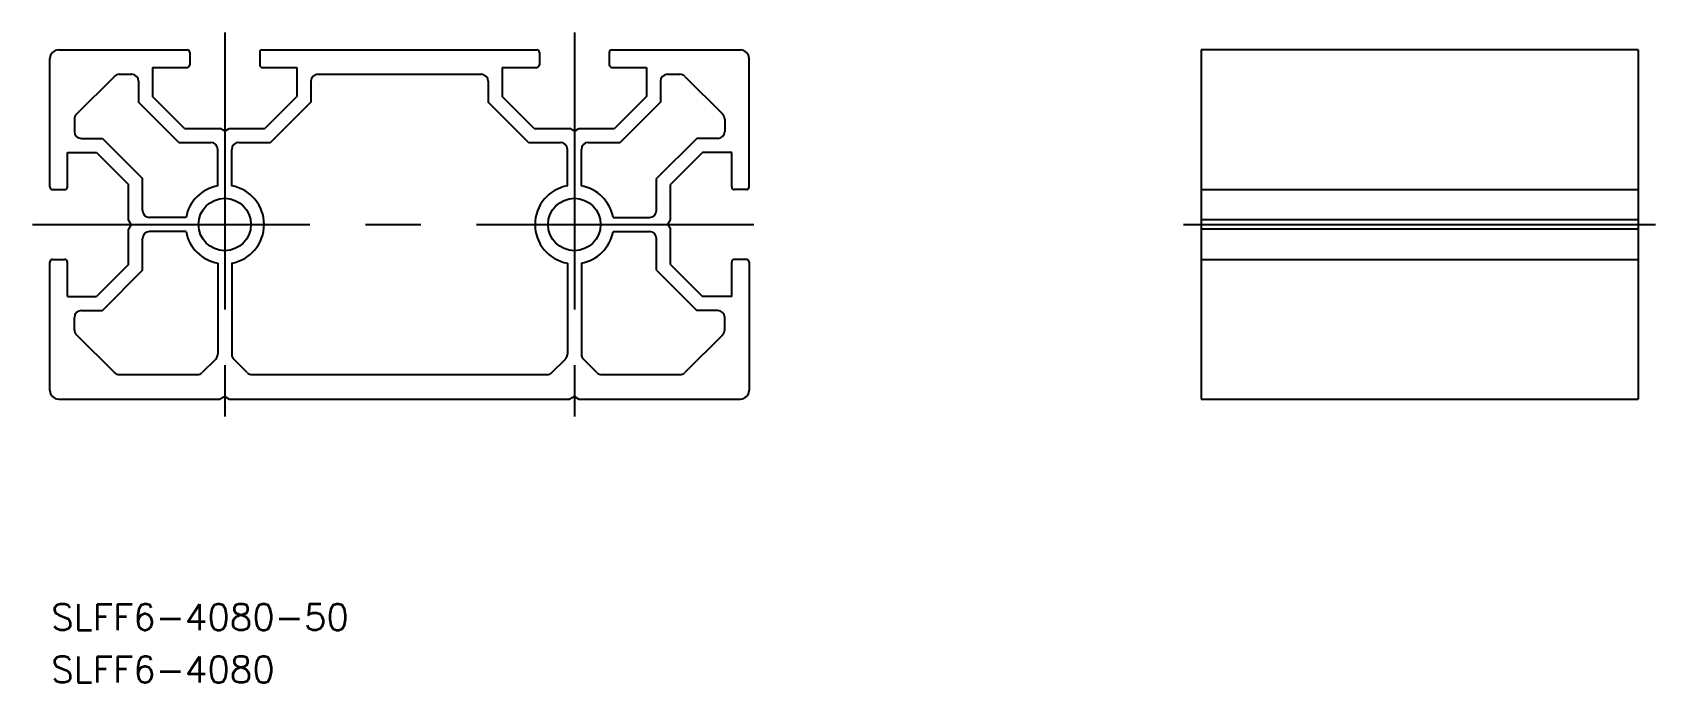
# Model space of a CAD drawing. Extents: x -42 to 144, y -52 to 22.
import ezdxf

# ---------------------------------------------------------------- set-up
doc = ezdxf.new("R2010")
doc.units = 0
doc.linetypes.add('CENTER', pattern=[50.8, 31.75, -6.35, 6.35, -6.35])
doc.layers.get('0').update_dxf_attribs({"linetype": 'CONTINUOUS'})
doc.layers.add('CENTER', color=1, linetype='CENTER')
doc.styles.get("Standard").update_dxf_attribs({"font": 'txt.shx', "height": 3, "bigfont": 'bigfont.shx'})

# ---------------------------------------------------------------- blocks, each defined once
blk = doc.blocks.new('*U5')
at = {"color": 7, "linetype": 'CONTINUOUS'}
blk.add_text('SLFF6-4080-50', height=3, dxfattribs=at).set_placement((-39.86, -46.47))
blk = doc.blocks.new('*U6')
at = {"color": 7, "linetype": 'CONTINUOUS'}
blk.add_text('SLFF6-4080', height=3, dxfattribs=at).set_placement((-39.86, -52.47))

msp = doc.modelspace()

# ---------------------------------------------------------------- linework, layer by layer
at = {"color": 7, "linetype": 'CONTINUOUS'}
for p, q in [((-40, 4.3), (-40, 19)), ((-39, 20), (-24.3, 20)), ((-24, 19.7), (-24, 18.3)), ((-16, 19.7), (-16, 18.3)), ((-15.7, 20), (15.7, 20)), ((16, 19.7), (16, 18.3)), ((24, 19.7), (24, 18.3)), ((24.3, 20), (39, 20)), ((40, 4.3), (40, 19)), ((141.7, 20), (91.7, 20)), ((91.7, 20), (91.7, -20)), ((141.7, 20), (141.7, -20)), ((-36.97, 12.63), (-32.63, 16.97)), ((-32.07, 17.2), (-30.65, 17.2)), ((-28.25, 18), (-24.3, 18)), ((-28.25, 18), (-28.25, 14.66)), ((-15.7, 18), (-11.75, 18)), ((-11.75, 18), (-11.75, 14.66)), ((-9.35, 17.2), (9.35, 17.2)), ((11.75, 18), (15.7, 18)), ((11.75, 18), (11.75, 14.66)), ((24.3, 18), (28.25, 18)), ((28.25, 18), (28.25, 14.66)), ((30.65, 17.2), (32.07, 17.2)), ((32.63, 16.97), (36.97, 12.63)), ((-29.85, 16.4), (-29.85, 14)), ((-10.15, 16.4), (-10.15, 14)), ((10.15, 16.4), (10.15, 14)), ((29.85, 16.4), (29.85, 14)), ((-25.25, 9.4), (-29.85, 14)), ((-24.59, 11), (-28.25, 14.66)), ((-11.75, 14.66), (-15.41, 11)), ((-10.15, 14), (-14.75, 9.4)), ((14.75, 9.4), (10.15, 14)), ((15.41, 11), (11.75, 14.66)), ((28.25, 14.66), (24.59, 11)), ((29.85, 14), (25.25, 9.4)), ((-37.2, 12.07), (-37.2, 10.65)), ((37.2, 12.07), (37.2, 10.65)), ((-36.4, 9.85), (-34, 9.85)), ((-34, 9.85), (-29.4, 5.25)), ((-25.25, 9.4), (-21.6, 9.4)), ((-24.59, 11), (-20.52, 11)), ((-20, 10.7), (-20.52, 11)), ((-20, 10.7), (-19.48, 11)), ((-19.48, 11), (-15.41, 11)), ((-18.4, 9.4), (-14.75, 9.4)), ((14.75, 9.4), (18.4, 9.4)), ((15.41, 11), (19.48, 11)), ((20, 10.7), (19.48, 11)), ((20, 10.7), (20.52, 11)), ((20.52, 11), (24.59, 11)), ((21.6, 9.4), (25.25, 9.4)), ((34, 9.85), (29.4, 5.25)), ((36.4, 9.85), (34, 9.85)), ((-38, 8.25), (-34.66, 8.25)), ((-38, 4.3), (-38, 8.25)), ((-34.66, 8.25), (-31, 4.59)), ((-20.8, 4.43), (-20.8, 8.6)), ((-19.2, 4.43), (-19.2, 8.6)), ((19.2, 4.43), (19.2, 8.6)), ((20.8, 4.43), (20.8, 8.6)), ((34.66, 8.25), (31, 4.59)), ((38, 8.25), (34.66, 8.25)), ((38, 4.3), (38, 8.25)), ((-39.7, 4), (-38.3, 4)), ((-31, 0.52), (-31, 4.59)), ((-29.4, 1.6), (-29.4, 5.25)), ((29.4, 1.6), (29.4, 5.25)), ((31, 0.52), (31, 4.59)), ((39.7, 4), (38.3, 4)), ((91.7, 4), (141.7, 4)), ((-30.7, 0), (-31, 0.52)), ((-30.7, 0), (-31, -0.52)), ((-24.43, 0.8), (-28.6, 0.8)), ((24.43, 0.8), (28.6, 0.8)), ((30.7, 0), (31, 0.52)), ((30.7, 0), (31, -0.52)), ((141.7, 0.52), (91.7, 0.52)), ((-31, -4.59), (-31, -0.52)), ((-29.4, -5.25), (-29.4, -1.6)), ((-24.43, -0.8), (-28.6, -0.8)), ((24.43, -0.8), (28.6, -0.8)), ((29.4, -5.25), (29.4, -1.6)), ((31, -4.59), (31, -0.52)), ((91.7, 0), (141.7, 0)), ((141.7, -0.52), (91.7, -0.52)), ((-40, -19), (-40, -4.3)), ((-39.7, -4), (-38.3, -4)), ((-38, -8.25), (-38, -4.3)), ((-31, -4.59), (-34.66, -8.25)), ((-29.4, -5.25), (-34, -9.85)), ((-20.8, -4.43), (-20.8, -14.87)), ((-19.2, -4.43), (-19.2, -14.87)), ((19.2, -4.43), (19.2, -14.87)), ((20.8, -4.43), (20.8, -14.87)), ((29.4, -5.25), (34, -9.85)), ((31, -4.59), (34.66, -8.25)), ((38, -8.25), (38, -4.3)), ((39.7, -4), (38.3, -4)), ((40, -4.3), (40, -19)), ((91.7, -4), (141.7, -4)), ((-38, -8.25), (-34.66, -8.25)), ((38, -8.25), (34.66, -8.25)), ((-37.2, -12.07), (-37.2, -10.65)), ((-36.4, -9.85), (-34, -9.85)), ((36.4, -9.85), (34, -9.85)), ((37.2, -12.07), (37.2, -10.65)), ((-32.63, -16.97), (-36.97, -12.63)), ((36.97, -12.63), (32.63, -16.97)), ((-21.03, -15.43), (-22.57, -16.97)), ((-17.43, -16.97), (-18.97, -15.43)), ((17.43, -16.97), (18.97, -15.43)), ((22.57, -16.97), (21.03, -15.43)), ((-32.07, -17.2), (-23.13, -17.2)), ((-16.87, -17.2), (16.87, -17.2)), ((23.13, -17.2), (32.07, -17.2)), ((-39, -20), (-20.52, -20)), ((-20, -19.7), (-20.52, -20)), ((-20, -19.7), (-19.48, -20)), ((-19.48, -20), (19.48, -20)), ((20, -19.7), (19.48, -20)), ((20, -19.7), (20.52, -20)), ((20.52, -20), (39, -20)), ((91.7, -20), (141.7, -20))]:
    msp.add_line(p, q, dxfattribs=at)
for centre in [(-20, 0), (20, 0)]:
    msp.add_circle(centre, 3, dxfattribs=at)
for centre, radius, start, end in [((-39, 19), 1, 90, 180), ((-24.3, 19.7), 0.3, 0, 90), ((-15.7, 19.7), 0.3, 90, 180), ((15.7, 19.7), 0.3, 0, 90), ((24.3, 19.7), 0.3, 90, 180), ((39, 19), 1, 360, 90), ((-32.07, 16.4), 0.8, 90, 135), ((-30.65, 16.4), 0.8, 0, 90), ((-24.3, 18.3), 0.3, 270, 0), ((-15.7, 18.3), 0.3, 180, 270), ((-9.35, 16.4), 0.8, 90, 180), ((9.35, 16.4), 0.8, 0, 90), ((15.7, 18.3), 0.3, 270, 0), ((24.3, 18.3), 0.3, 180, 270), ((30.65, 16.4), 0.8, 90, 180), ((32.07, 16.4), 0.8, 45, 90), ((-36.4, 12.07), 0.8, 135, 180), ((36.4, 12.07), 0.8, 360, 45), ((-36.4, 10.65), 0.8, 180, 270), ((-21.6, 8.6), 0.8, 0, 90), ((-18.4, 8.6), 0.8, 90, 180), ((18.4, 8.6), 0.8, 0, 90), ((21.6, 8.6), 0.8, 90, 180), ((36.4, 10.65), 0.8, 270, 0), ((-39.7, 4.3), 0.3, 180, 270), ((-38.3, 4.3), 0.3, 270, 0), ((-20, 0), 4.5, 100.2403, 169.7597), ((-20, 0), 4.5, 280.2403, 79.7597), ((20, 0), 4.5, 100.2403, 259.7597), ((20, 0), 4.5, 10.2403, 79.7597), ((38.3, 4.3), 0.3, 180, 270), ((39.7, 4.3), 0.3, 270, 0), ((-28.6, 1.6), 0.8, 180, 270), ((28.6, 1.6), 0.8, 270, 0), ((-28.6, -1.6), 0.8, 90, 180), ((-20, 0), 4.5, 190.2403, 259.7597), ((20, 0), 4.5, 280.2403, 349.7597), ((28.6, -1.6), 0.8, 0, 90), ((-39.7, -4.3), 0.3, 90, 180), ((-38.3, -4.3), 0.3, 0, 90), ((38.3, -4.3), 0.3, 90, 180), ((39.7, -4.3), 0.3, 0, 90), ((-36.4, -10.65), 0.8, 90, 180), ((36.4, -10.65), 0.8, 0, 90), ((-36.4, -12.07), 0.8, 180, 225), ((36.4, -12.07), 0.8, 315, 0), ((-21.6, -14.87), 0.8, 315, 0), ((-18.4, -14.87), 0.8, 180, 225), ((18.4, -14.87), 0.8, 315, 0), ((21.6, -14.87), 0.8, 180, 225), ((-32.07, -16.4), 0.8, 225, 270), ((-23.13, -16.4), 0.8, 270, 315), ((-16.87, -16.4), 0.8, 225, 270), ((16.87, -16.4), 0.8, 270, 315), ((23.13, -16.4), 0.8, 225, 270), ((32.07, -16.4), 0.8, 270, 315), ((-39, -19), 1, 180, 270), ((39, -19), 1, 270, 0)]:
    msp.add_arc(centre, radius, start, end, dxfattribs=at)
at = {"layer": 'CENTER', "color": 1, "linetype": 'CENTER'}
for p, q in [((-20, 22), (-20, -22)), ((20, 22), (20, -22)), ((-42, 0), (42, 0)), ((89.7, 0), (143.7, 0))]:
    msp.add_line(p, q, dxfattribs=at)

# ---------------------------------------------------------------- block references
at = {"color": 7, "linetype": 'CONTINUOUS'}
for name in ['*U5', '*U6']:
    msp.add_blockref(name, (0, 0), dxfattribs=at)

doc.saveas('drawing.dxf')
